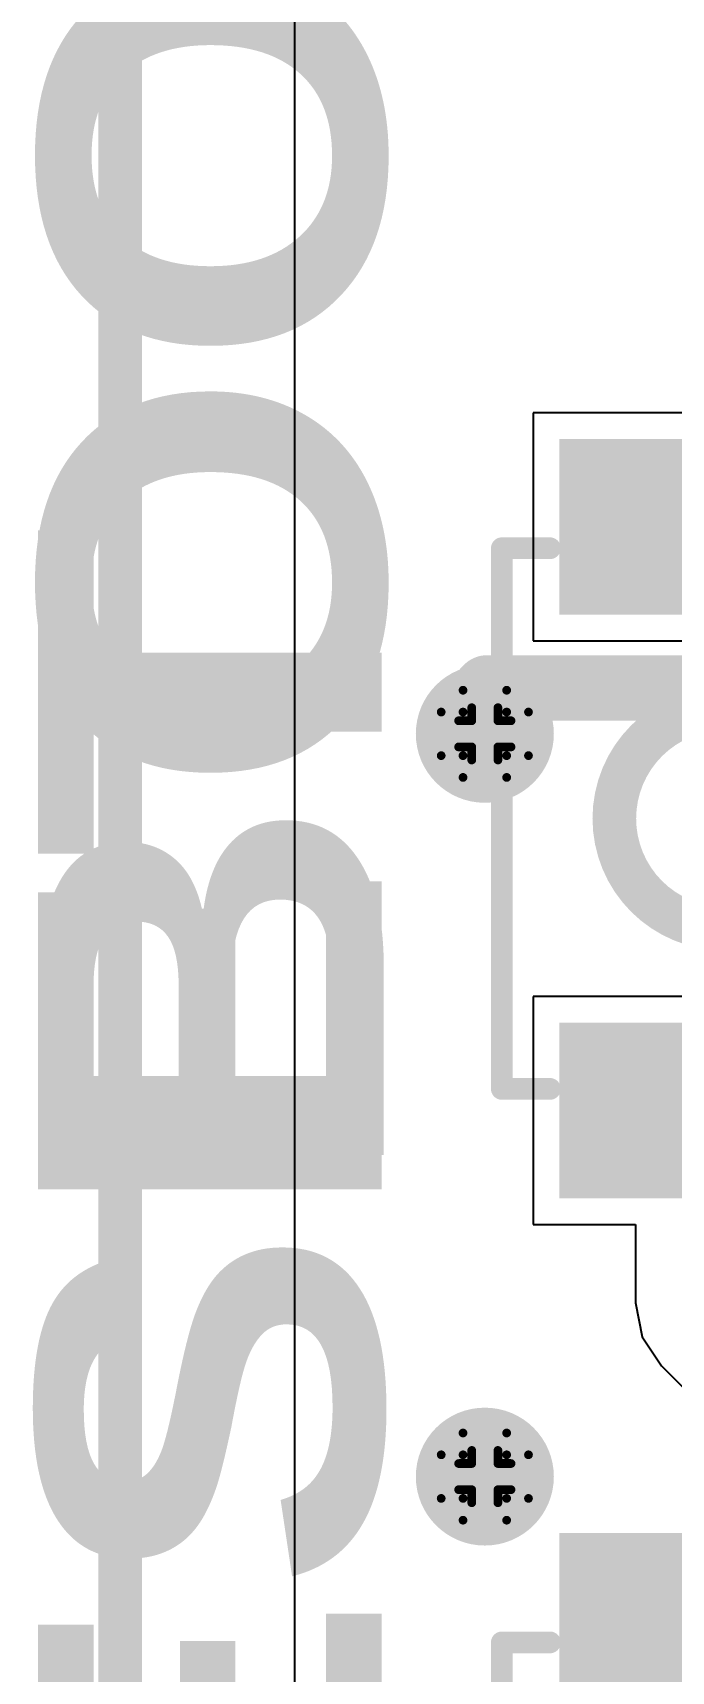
# Model space of a CAD drawing. Header units: inches. Extents: x -5 to 5258, y -4 to 5281.
# Drawn here: x -4.52 to -0.8, y 43.79 to 53.34 of the extents above; entities that cross this region are included whole.
import ezdxf

# ---------------------------------------------------------------- set-up
doc = ezdxf.new("R2010")
doc.units = ezdxf.units.IN
for name, color, linetype in [('Board Outline', 216, 'Continuous'), ('Bottom Layer', 5, 'Continuous'), ('Bottom Solder', 6, 'Continuous'), ('Drill Drawing', 1, 'Continuous'), ('Top Layer', 1, 'Continuous'), ('Top Overlay', 2, 'Continuous'), ('Top Paste', 8, 'Continuous'), ('Top Solder', 216, 'Continuous'), ('Via Holes', 16, 'Continuous')]:
    doc.layers.add(name, color=color, linetype=linetype)
doc.styles.add('Arial Black_Bold', font='', dxfattribs={"height": 0.2})
doc.styles.get('Arial Black_Bold').set_extended_font_data('Arial Black', bold=True)

# ---------------------------------------------------------------- blocks, each defined once
blk = doc.blocks.new('B3U_1000P_19')
at = {"layer": 'Top Layer'}
for points in [[(-2.11, 0.86), (-1.29, 0.86), (-1.29, -0.86), (-2.11, -0.86)], [(1.29, 0.86), (2.11, 0.86), (2.11, -0.86), (1.29, -0.86)]]:
    blk.add_hatch(color=1, dxfattribs=at).paths.add_polyline_path(points)
at = {"layer": 'Top Paste'}
for points in [[(-2.11, 0.86), (-1.29, 0.86), (-1.29, -0.86), (-2.11, -0.86)], [(1.29, 0.86), (2.11, 0.86), (2.11, -0.86), (1.29, -0.86)]]:
    blk.add_hatch(color=8, dxfattribs=at).paths.add_polyline_path(points)
at = {"layer": 'Top Solder'}
for points in [[(-2.2116, 0.9616), (-1.1884, 0.9616), (-1.1884, -0.9616), (-2.2116, -0.9616)], [(1.1884, 0.9616), (2.2116, 0.9616), (2.2116, -0.9616), (1.1884, -0.9616)]]:
    blk.add_hatch(color=216, dxfattribs=at).paths.add_polyline_path(points)
at = {"layer": 'Top Overlay'}
for points in [[(-1.5748, 1.016, 0.127, 0.127, 0), (-1.5748, 1.2954, 0.127, 0.127, 0)], [(1.5748, 1.2954, 0.127, 0.127, 0), (-1.5748, 1.2954, 0.127, 0.127, 0)], [(1.5748, 1.016, 0.127, 0.127, 0), (1.5748, 1.2954, 0.127, 0.127, 0)], [(-1.5748, -1.2954, 0.127, 0.127, 0), (-1.5748, -1.016, 0.127, 0.127, 0)], [(1.5748, -1.2954, 0.127, 0.127, 0), (1.5748, -1.016, 0.127, 0.127, 0)], [(1.5748, -1.2954, 0.127, 0.127, 0), (-1.5748, -1.2954, 0.127, 0.127, 0)]]:
    blk.add_lwpolyline(points, format="xyseb", dxfattribs=at)
for points in [[(-1.6065, 1.2954, 0.0635, 0.0635, 1), (-1.5431, 1.2954, 0.0635, 0.0635, 1)], [(-1.6065, 1.2954, 0.0635, 0.0635, 1), (-1.5431, 1.2954, 0.0635, 0.0635, 1)], [(1.5431, 1.2954, 0.0635, 0.0635, 1), (1.6065, 1.2954, 0.0635, 0.0635, 1)], [(1.5431, 1.2954, 0.0635, 0.0635, 1), (1.6065, 1.2954, 0.0635, 0.0635, 1)], [(-1.6065, 1.016, 0.0635, 0.0635, 1), (-1.5431, 1.016, 0.0635, 0.0635, 1)], [(1.5431, 1.016, 0.0635, 0.0635, 1), (1.6066, 1.016, 0.0635, 0.0635, 1)], [(0.6411, 0, 0.254, 0.254, 1), (-0.6411, 0, 0.254, 0.254, 1)], [(-0.7046, 0, 0.127, 0.127, 1), (-0.5776, 0, 0.127, 0.127, 1)], [(0.5776, 0, 0.127, 0.127, 1), (0.7046, 0, 0.127, 0.127, 1)], [(-1.6065, -1.016, 0.0635, 0.0635, 1), (-1.5431, -1.016, 0.0635, 0.0635, 1)], [(1.5431, -1.016, 0.0635, 0.0635, 1), (1.6066, -1.016, 0.0635, 0.0635, 1)], [(-1.6065, -1.2954, 0.0635, 0.0635, 1), (-1.5431, -1.2954, 0.0635, 0.0635, 1)], [(-1.6065, -1.2954, 0.0635, 0.0635, 1), (-1.5431, -1.2954, 0.0635, 0.0635, 1)], [(1.5431, -1.2954, 0.0635, 0.0635, 1), (1.6065, -1.2954, 0.0635, 0.0635, 1)], [(1.5431, -1.2954, 0.0635, 0.0635, 1), (1.6065, -1.2954, 0.0635, 0.0635, 1)]]:
    blk.add_lwpolyline(points, format="xyseb", close=True, dxfattribs=at)
blk = doc.blocks.new('B3U_1000P_21')
at = {"layer": 'Top Layer'}
for points in [[(-2.11, 0.86), (-1.29, 0.86), (-1.29, -0.86), (-2.11, -0.86)], [(1.29, 0.86), (2.11, 0.86), (2.11, -0.86), (1.29, -0.86)]]:
    blk.add_hatch(color=1, dxfattribs=at).paths.add_polyline_path(points)
at = {"layer": 'Top Paste'}
for points in [[(-2.11, 0.86), (-1.29, 0.86), (-1.29, -0.86), (-2.11, -0.86)], [(1.29, 0.86), (2.11, 0.86), (2.11, -0.86), (1.29, -0.86)]]:
    blk.add_hatch(color=8, dxfattribs=at).paths.add_polyline_path(points)
at = {"layer": 'Top Solder'}
for points in [[(-2.2116, 0.9616), (-1.1884, 0.9616), (-1.1884, -0.9616), (-2.2116, -0.9616)], [(1.1884, 0.9616), (2.2116, 0.9616), (2.2116, -0.9616), (1.1884, -0.9616)]]:
    blk.add_hatch(color=216, dxfattribs=at).paths.add_polyline_path(points)
at = {"layer": 'Top Overlay'}
for points in [[(-1.5748, 1.2954, 0.127, 0.127, 0), (-1.5748, 1.016, 0.127, 0.127, 0)], [(-1.5748, 1.2954, 0.127, 0.127, 0), (1.5748, 1.2954, 0.127, 0.127, 0)], [(1.5748, 1.2954, 0.127, 0.127, 0), (1.5748, 1.016, 0.127, 0.127, 0)], [(-1.5748, -1.016, 0.127, 0.127, 0), (-1.5748, -1.2954, 0.127, 0.127, 0)], [(1.5748, -1.016, 0.127, 0.127, 0), (1.5748, -1.2954, 0.127, 0.127, 0)], [(-1.5748, -1.2954, 0.127, 0.127, 0), (1.5748, -1.2954, 0.127, 0.127, 0)]]:
    blk.add_lwpolyline(points, format="xyseb", dxfattribs=at)
for points in [[(-1.6065, 1.2954, 0.0635, 0.0635, 1), (-1.5431, 1.2954, 0.0635, 0.0635, 1)], [(-1.6065, 1.2954, 0.0635, 0.0635, 1), (-1.5431, 1.2954, 0.0635, 0.0635, 1)], [(1.5431, 1.2954, 0.0635, 0.0635, 1), (1.6065, 1.2954, 0.0635, 0.0635, 1)], [(1.5431, 1.2954, 0.0635, 0.0635, 1), (1.6065, 1.2954, 0.0635, 0.0635, 1)], [(-1.6065, 1.016, 0.0635, 0.0635, 1), (-1.5431, 1.016, 0.0635, 0.0635, 1)], [(1.5431, 1.016, 0.0635, 0.0635, 1), (1.6066, 1.016, 0.0635, 0.0635, 1)], [(0.6411, 0, 0.254, 0.254, 1), (-0.6411, 0, 0.254, 0.254, 1)], [(-0.7046, 0, 0.127, 0.127, 1), (-0.5776, 0, 0.127, 0.127, 1)], [(0.5776, 0, 0.127, 0.127, 1), (0.7046, 0, 0.127, 0.127, 1)], [(-1.6065, -1.016, 0.0635, 0.0635, 1), (-1.5431, -1.016, 0.0635, 0.0635, 1)], [(1.5431, -1.016, 0.0635, 0.0635, 1), (1.6066, -1.016, 0.0635, 0.0635, 1)], [(-1.6065, -1.2954, 0.0635, 0.0635, 1), (-1.5431, -1.2954, 0.0635, 0.0635, 1)], [(-1.6065, -1.2954, 0.0635, 0.0635, 1), (-1.5431, -1.2954, 0.0635, 0.0635, 1)], [(1.5431, -1.2954, 0.0635, 0.0635, 1), (1.6065, -1.2954, 0.0635, 0.0635, 1)], [(1.5431, -1.2954, 0.0635, 0.0635, 1), (1.6065, -1.2954, 0.0635, 0.0635, 1)]]:
    blk.add_lwpolyline(points, format="xyseb", close=True, dxfattribs=at)

msp = doc.modelspace()

# ---------------------------------------------------------------- hatches: boundary and pattern name
at = {"layer": 'Bottom Layer'}
h = msp.add_hatch(color=5, dxfattribs=at)
edge = h.paths.add_edge_path()
edge.add_arc((-1.8864, 49.2529), 0.3, 0, 360)
h = msp.add_hatch(color=5, dxfattribs=at)
edge = h.paths.add_edge_path()
edge.add_arc((-1.8864, 44.9259), 0.3, 0, 360)
at = {"layer": 'Bottom Solder'}
h = msp.add_hatch(color=6, dxfattribs=at)
edge = h.paths.add_edge_path()
edge.add_arc((-1.8864, 49.2529), 0.4016, 0, 360)
h = msp.add_hatch(color=6, dxfattribs=at)
edge = h.paths.add_edge_path()
edge.add_arc((-1.8864, 44.9259), 0.4016, 0, 360)
at = {"layer": 'Top Layer'}
h = msp.add_hatch(color=1, dxfattribs=at)
edge = h.paths.add_edge_path()
edge.add_arc((-1.8864, 49.2529), 0.3, 0, 360)
h = msp.add_hatch(color=1, dxfattribs=at)
edge = h.paths.add_edge_path()
edge.add_arc((-1.8864, 44.9259), 0.3, 0, 360)
at = {"layer": 'Top Solder'}
h = msp.add_hatch(color=216, dxfattribs=at)
edge = h.paths.add_edge_path()
edge.add_arc((-1.8864, 49.2529), 0.4016, 0, 360)
h = msp.add_hatch(color=216, dxfattribs=at)
edge = h.paths.add_edge_path()
edge.add_arc((-1.8864, 44.9259), 0.4016, 0, 360)
at = {"layer": 'Via Holes'}
h = msp.add_hatch(color=7, dxfattribs=at)
edge = h.paths.add_edge_path()
edge.add_arc((-1.8864, 49.2529), 0.15, 0, 360)
h = msp.add_hatch(color=7, dxfattribs=at)
edge = h.paths.add_edge_path()
edge.add_arc((-1.8864, 44.9259), 0.15, 0, 360)

# ---------------------------------------------------------------- linework, layer by layer
at = {"layer": 'Board Outline'}
msp.add_lwpolyline([(-4.0094, -3.9907, 0.254, 0.254, 0), (-4.0094, 106.0093, 0.254, 0.254, 0)], format="xyseb", dxfattribs=at)
at = {"layer": 'Bottom Layer'}
msp.add_line((-2.993, 0.8135), (-2.993, 101.1167), dxfattribs=at)
at = {"layer": 'Drill Drawing'}
for points in [[(-2.0134, 49.3799, 0.0508, 0.0508, 0), (-2.0134, 49.5069, 0.0508, 0.0508, 0)], [(-2.0134, 49.5069, 0.0508, 0.0508, 0), (-1.7594, 49.5069, 0.0508, 0.0508, 0)], [(-1.7594, 49.3799, 0.0508, 0.0508, 0), (-1.7594, 49.5069, 0.0508, 0.0508, 0)], [(-2.1404, 49.1259, 0.0508, 0.0508, 0), (-2.1404, 49.3799, 0.0508, 0.0508, 0)], [(-2.1404, 49.3799, 0.0508, 0.0508, 0), (-2.0134, 49.3799, 0.0508, 0.0508, 0)], [(-2.0388, 49.1767, 0.0508, 0.0508, 0), (-2.0388, 49.3291, 0.0508, 0.0508, 0)], [(-2.0388, 49.3291, 0.0508, 0.0508, 0), (-1.9626, 49.3291, 0.0508, 0.0508, 0)], [(-1.9626, 49.3291, 0.0508, 0.0508, 0), (-1.9626, 49.4053, 0.0508, 0.0508, 0)], [(-1.9626, 49.4053, 0.0508, 0.0508, 0), (-1.8102, 49.4053, 0.0508, 0.0508, 0)], [(-1.8102, 49.3291, 0.0508, 0.0508, 0), (-1.8102, 49.4053, 0.0508, 0.0508, 0)], [(-1.8102, 49.3291, 0.0508, 0.0508, 0), (-1.734, 49.3291, 0.0508, 0.0508, 0)], [(-1.7594, 49.3799, 0.0508, 0.0508, 0), (-1.6324, 49.3799, 0.0508, 0.0508, 0)], [(-1.734, 49.1767, 0.0508, 0.0508, 0), (-1.734, 49.3291, 0.0508, 0.0508, 0)], [(-1.6324, 49.1259, 0.0508, 0.0508, 0), (-1.6324, 49.3799, 0.0508, 0.0508, 0)], [(-2.0388, 49.1767, 0.0508, 0.0508, 0), (-1.9626, 49.1767, 0.0508, 0.0508, 0)], [(-1.9626, 49.1005, 0.0508, 0.0508, 0), (-1.9626, 49.1767, 0.0508, 0.0508, 0)], [(-1.8102, 49.1767, 0.0508, 0.0508, 0), (-1.734, 49.1767, 0.0508, 0.0508, 0)], [(-1.8102, 49.1005, 0.0508, 0.0508, 0), (-1.8102, 49.1767, 0.0508, 0.0508, 0)], [(-2.1404, 49.1259, 0.0508, 0.0508, 0), (-2.0134, 49.1259, 0.0508, 0.0508, 0)], [(-2.0134, 48.9989, 0.0508, 0.0508, 0), (-2.0134, 49.1259, 0.0508, 0.0508, 0)], [(-1.9626, 49.1005, 0.0508, 0.0508, 0), (-1.8102, 49.1005, 0.0508, 0.0508, 0)], [(-1.7594, 49.1259, 0.0508, 0.0508, 0), (-1.6324, 49.1259, 0.0508, 0.0508, 0)], [(-1.7594, 48.9989, 0.0508, 0.0508, 0), (-1.7594, 49.1259, 0.0508, 0.0508, 0)], [(-2.0134, 48.9989, 0.0508, 0.0508, 0), (-1.7594, 48.9989, 0.0508, 0.0508, 0)], [(-2.0134, 45.0529, 0.0508, 0.0508, 0), (-2.0134, 45.1799, 0.0508, 0.0508, 0)], [(-2.0134, 45.1799, 0.0508, 0.0508, 0), (-1.7594, 45.1799, 0.0508, 0.0508, 0)], [(-1.7594, 45.0529, 0.0508, 0.0508, 0), (-1.7594, 45.1799, 0.0508, 0.0508, 0)], [(-2.1404, 44.7989, 0.0508, 0.0508, 0), (-2.1404, 45.0529, 0.0508, 0.0508, 0)], [(-2.1404, 45.0529, 0.0508, 0.0508, 0), (-2.0134, 45.0529, 0.0508, 0.0508, 0)], [(-1.9626, 45.0021, 0.0508, 0.0508, 0), (-1.9626, 45.0783, 0.0508, 0.0508, 0)], [(-1.9626, 45.0783, 0.0508, 0.0508, 0), (-1.8102, 45.0783, 0.0508, 0.0508, 0)], [(-1.8102, 45.0021, 0.0508, 0.0508, 0), (-1.8102, 45.0783, 0.0508, 0.0508, 0)], [(-1.7594, 45.0529, 0.0508, 0.0508, 0), (-1.6324, 45.0529, 0.0508, 0.0508, 0)], [(-1.6324, 44.7989, 0.0508, 0.0508, 0), (-1.6324, 45.0529, 0.0508, 0.0508, 0)], [(-2.0388, 44.8497, 0.0508, 0.0508, 0), (-2.0388, 45.0021, 0.0508, 0.0508, 0)], [(-2.0388, 45.0021, 0.0508, 0.0508, 0), (-1.9626, 45.0021, 0.0508, 0.0508, 0)], [(-1.8102, 45.0021, 0.0508, 0.0508, 0), (-1.734, 45.0021, 0.0508, 0.0508, 0)], [(-1.734, 44.8497, 0.0508, 0.0508, 0), (-1.734, 45.0021, 0.0508, 0.0508, 0)], [(-2.0388, 44.8497, 0.0508, 0.0508, 0), (-1.9626, 44.8497, 0.0508, 0.0508, 0)], [(-1.9626, 44.7735, 0.0508, 0.0508, 0), (-1.9626, 44.8497, 0.0508, 0.0508, 0)], [(-1.8102, 44.8497, 0.0508, 0.0508, 0), (-1.734, 44.8497, 0.0508, 0.0508, 0)], [(-1.8102, 44.7735, 0.0508, 0.0508, 0), (-1.8102, 44.8497, 0.0508, 0.0508, 0)], [(-2.1404, 44.7989, 0.0508, 0.0508, 0), (-2.0134, 44.7989, 0.0508, 0.0508, 0)], [(-2.0134, 44.6719, 0.0508, 0.0508, 0), (-2.0134, 44.7989, 0.0508, 0.0508, 0)], [(-1.9626, 44.7735, 0.0508, 0.0508, 0), (-1.8102, 44.7735, 0.0508, 0.0508, 0)], [(-1.7594, 44.7989, 0.0508, 0.0508, 0), (-1.6324, 44.7989, 0.0508, 0.0508, 0)], [(-1.7594, 44.6719, 0.0508, 0.0508, 0), (-1.7594, 44.7989, 0.0508, 0.0508, 0)], [(-2.0134, 44.6719, 0.0508, 0.0508, 0), (-1.7594, 44.6719, 0.0508, 0.0508, 0)]]:
    msp.add_lwpolyline(points, format="xyseb", dxfattribs=at)
for points in [[(-2.0261, 49.5069, 0.0254, 0.0254, 1), (-2.0007, 49.5069, 0.0254, 0.0254, 1)], [(-2.0261, 49.5069, 0.0254, 0.0254, 1), (-2.0007, 49.5069, 0.0254, 0.0254, 1)], [(-1.7721, 49.5069, 0.0254, 0.0254, 1), (-1.7467, 49.5069, 0.0254, 0.0254, 1)], [(-1.7721, 49.5069, 0.0254, 0.0254, 1), (-1.7467, 49.5069, 0.0254, 0.0254, 1)], [(-2.1531, 49.3799, 0.0254, 0.0254, 1), (-2.1277, 49.3799, 0.0254, 0.0254, 1)], [(-2.1531, 49.3799, 0.0254, 0.0254, 1), (-2.1277, 49.3799, 0.0254, 0.0254, 1)], [(-2.0515, 49.3291, 0.0254, 0.0254, 1), (-2.0261, 49.3291, 0.0254, 0.0254, 1)], [(-2.0515, 49.3291, 0.0254, 0.0254, 1), (-2.0261, 49.3291, 0.0254, 0.0254, 1)], [(-2.0261, 49.3799, 0.0254, 0.0254, 1), (-2.0007, 49.3799, 0.0254, 0.0254, 1)], [(-2.0261, 49.3799, 0.0254, 0.0254, 1), (-2.0007, 49.3799, 0.0254, 0.0254, 1)], [(-1.9753, 49.4053, 0.0254, 0.0254, 1), (-1.9499, 49.4053, 0.0254, 0.0254, 1)], [(-1.9753, 49.4053, 0.0254, 0.0254, 1), (-1.9499, 49.4053, 0.0254, 0.0254, 1)], [(-1.9753, 49.3291, 0.0254, 0.0254, 1), (-1.9499, 49.3291, 0.0254, 0.0254, 1)], [(-1.9753, 49.3291, 0.0254, 0.0254, 1), (-1.9499, 49.3291, 0.0254, 0.0254, 1)], [(-1.8229, 49.4053, 0.0254, 0.0254, 1), (-1.7975, 49.4053, 0.0254, 0.0254, 1)], [(-1.8229, 49.4053, 0.0254, 0.0254, 1), (-1.7975, 49.4053, 0.0254, 0.0254, 1)], [(-1.8229, 49.3291, 0.0254, 0.0254, 1), (-1.7975, 49.3291, 0.0254, 0.0254, 1)], [(-1.8229, 49.3291, 0.0254, 0.0254, 1), (-1.7975, 49.3291, 0.0254, 0.0254, 1)], [(-1.7721, 49.3799, 0.0254, 0.0254, 1), (-1.7467, 49.3799, 0.0254, 0.0254, 1)], [(-1.7721, 49.3799, 0.0254, 0.0254, 1), (-1.7467, 49.3799, 0.0254, 0.0254, 1)], [(-1.7467, 49.3291, 0.0254, 0.0254, 1), (-1.7213, 49.3291, 0.0254, 0.0254, 1)], [(-1.7467, 49.3291, 0.0254, 0.0254, 1), (-1.7213, 49.3291, 0.0254, 0.0254, 1)], [(-1.6451, 49.3799, 0.0254, 0.0254, 1), (-1.6197, 49.3799, 0.0254, 0.0254, 1)], [(-1.6451, 49.3799, 0.0254, 0.0254, 1), (-1.6197, 49.3799, 0.0254, 0.0254, 1)], [(-2.0515, 49.1767, 0.0254, 0.0254, 1), (-2.0261, 49.1767, 0.0254, 0.0254, 1)], [(-2.0515, 49.1767, 0.0254, 0.0254, 1), (-2.0261, 49.1767, 0.0254, 0.0254, 1)], [(-1.9753, 49.1767, 0.0254, 0.0254, 1), (-1.9499, 49.1767, 0.0254, 0.0254, 1)], [(-1.9753, 49.1767, 0.0254, 0.0254, 1), (-1.9499, 49.1767, 0.0254, 0.0254, 1)], [(-1.8229, 49.1767, 0.0254, 0.0254, 1), (-1.7975, 49.1767, 0.0254, 0.0254, 1)], [(-1.8229, 49.1767, 0.0254, 0.0254, 1), (-1.7975, 49.1767, 0.0254, 0.0254, 1)], [(-1.7467, 49.1767, 0.0254, 0.0254, 1), (-1.7213, 49.1767, 0.0254, 0.0254, 1)], [(-1.7467, 49.1767, 0.0254, 0.0254, 1), (-1.7213, 49.1767, 0.0254, 0.0254, 1)], [(-2.1531, 49.1259, 0.0254, 0.0254, 1), (-2.1277, 49.1259, 0.0254, 0.0254, 1)], [(-2.1531, 49.1259, 0.0254, 0.0254, 1), (-2.1277, 49.1259, 0.0254, 0.0254, 1)], [(-2.0261, 49.1259, 0.0254, 0.0254, 1), (-2.0007, 49.1259, 0.0254, 0.0254, 1)], [(-2.0261, 49.1259, 0.0254, 0.0254, 1), (-2.0007, 49.1259, 0.0254, 0.0254, 1)], [(-1.9753, 49.1005, 0.0254, 0.0254, 1), (-1.9499, 49.1005, 0.0254, 0.0254, 1)], [(-1.9753, 49.1005, 0.0254, 0.0254, 1), (-1.9499, 49.1005, 0.0254, 0.0254, 1)], [(-1.8229, 49.1005, 0.0254, 0.0254, 1), (-1.7975, 49.1005, 0.0254, 0.0254, 1)], [(-1.8229, 49.1005, 0.0254, 0.0254, 1), (-1.7975, 49.1005, 0.0254, 0.0254, 1)], [(-1.7721, 49.1259, 0.0254, 0.0254, 1), (-1.7467, 49.1259, 0.0254, 0.0254, 1)], [(-1.7721, 49.1259, 0.0254, 0.0254, 1), (-1.7467, 49.1259, 0.0254, 0.0254, 1)], [(-1.6451, 49.1259, 0.0254, 0.0254, 1), (-1.6197, 49.1259, 0.0254, 0.0254, 1)], [(-1.6451, 49.1259, 0.0254, 0.0254, 1), (-1.6197, 49.1259, 0.0254, 0.0254, 1)], [(-2.0261, 48.9989, 0.0254, 0.0254, 1), (-2.0007, 48.9989, 0.0254, 0.0254, 1)], [(-2.0261, 48.9989, 0.0254, 0.0254, 1), (-2.0007, 48.9989, 0.0254, 0.0254, 1)], [(-1.7721, 48.9989, 0.0254, 0.0254, 1), (-1.7467, 48.9989, 0.0254, 0.0254, 1)], [(-1.7721, 48.9989, 0.0254, 0.0254, 1), (-1.7467, 48.9989, 0.0254, 0.0254, 1)], [(-2.0261, 45.1799, 0.0254, 0.0254, 1), (-2.0007, 45.1799, 0.0254, 0.0254, 1)], [(-2.0261, 45.1799, 0.0254, 0.0254, 1), (-2.0007, 45.1799, 0.0254, 0.0254, 1)], [(-1.7721, 45.1799, 0.0254, 0.0254, 1), (-1.7467, 45.1799, 0.0254, 0.0254, 1)], [(-1.7721, 45.1799, 0.0254, 0.0254, 1), (-1.7467, 45.1799, 0.0254, 0.0254, 1)], [(-2.1531, 45.0529, 0.0254, 0.0254, 1), (-2.1277, 45.0529, 0.0254, 0.0254, 1)], [(-2.1531, 45.0529, 0.0254, 0.0254, 1), (-2.1277, 45.0529, 0.0254, 0.0254, 1)], [(-2.0261, 45.0529, 0.0254, 0.0254, 1), (-2.0007, 45.0529, 0.0254, 0.0254, 1)], [(-2.0261, 45.0529, 0.0254, 0.0254, 1), (-2.0007, 45.0529, 0.0254, 0.0254, 1)], [(-1.9753, 45.0783, 0.0254, 0.0254, 1), (-1.9499, 45.0783, 0.0254, 0.0254, 1)], [(-1.9753, 45.0783, 0.0254, 0.0254, 1), (-1.9499, 45.0783, 0.0254, 0.0254, 1)], [(-1.8229, 45.0783, 0.0254, 0.0254, 1), (-1.7975, 45.0783, 0.0254, 0.0254, 1)], [(-1.8229, 45.0783, 0.0254, 0.0254, 1), (-1.7975, 45.0783, 0.0254, 0.0254, 1)], [(-1.7721, 45.0529, 0.0254, 0.0254, 1), (-1.7467, 45.0529, 0.0254, 0.0254, 1)], [(-1.7721, 45.0529, 0.0254, 0.0254, 1), (-1.7467, 45.0529, 0.0254, 0.0254, 1)], [(-1.6451, 45.0529, 0.0254, 0.0254, 1), (-1.6197, 45.0529, 0.0254, 0.0254, 1)], [(-1.6451, 45.0529, 0.0254, 0.0254, 1), (-1.6197, 45.0529, 0.0254, 0.0254, 1)], [(-2.0515, 45.0021, 0.0254, 0.0254, 1), (-2.0261, 45.0021, 0.0254, 0.0254, 1)], [(-2.0515, 45.0021, 0.0254, 0.0254, 1), (-2.0261, 45.0021, 0.0254, 0.0254, 1)], [(-1.9753, 45.0021, 0.0254, 0.0254, 1), (-1.9499, 45.0021, 0.0254, 0.0254, 1)], [(-1.9753, 45.0021, 0.0254, 0.0254, 1), (-1.9499, 45.0021, 0.0254, 0.0254, 1)], [(-1.8229, 45.0021, 0.0254, 0.0254, 1), (-1.7975, 45.0021, 0.0254, 0.0254, 1)], [(-1.8229, 45.0021, 0.0254, 0.0254, 1), (-1.7975, 45.0021, 0.0254, 0.0254, 1)], [(-1.7467, 45.0021, 0.0254, 0.0254, 1), (-1.7213, 45.0021, 0.0254, 0.0254, 1)], [(-1.7467, 45.0021, 0.0254, 0.0254, 1), (-1.7213, 45.0021, 0.0254, 0.0254, 1)], [(-2.0515, 44.8497, 0.0254, 0.0254, 1), (-2.0261, 44.8497, 0.0254, 0.0254, 1)], [(-2.0515, 44.8497, 0.0254, 0.0254, 1), (-2.0261, 44.8497, 0.0254, 0.0254, 1)], [(-1.9753, 44.8497, 0.0254, 0.0254, 1), (-1.9499, 44.8497, 0.0254, 0.0254, 1)], [(-1.9753, 44.8497, 0.0254, 0.0254, 1), (-1.9499, 44.8497, 0.0254, 0.0254, 1)], [(-1.8229, 44.8497, 0.0254, 0.0254, 1), (-1.7975, 44.8497, 0.0254, 0.0254, 1)], [(-1.8229, 44.8497, 0.0254, 0.0254, 1), (-1.7975, 44.8497, 0.0254, 0.0254, 1)], [(-1.7467, 44.8497, 0.0254, 0.0254, 1), (-1.7213, 44.8497, 0.0254, 0.0254, 1)], [(-1.7467, 44.8497, 0.0254, 0.0254, 1), (-1.7213, 44.8497, 0.0254, 0.0254, 1)], [(-2.1531, 44.7989, 0.0254, 0.0254, 1), (-2.1277, 44.7989, 0.0254, 0.0254, 1)], [(-2.1531, 44.7989, 0.0254, 0.0254, 1), (-2.1277, 44.7989, 0.0254, 0.0254, 1)], [(-2.0261, 44.7989, 0.0254, 0.0254, 1), (-2.0007, 44.7989, 0.0254, 0.0254, 1)], [(-2.0261, 44.7989, 0.0254, 0.0254, 1), (-2.0007, 44.7989, 0.0254, 0.0254, 1)], [(-1.9753, 44.7735, 0.0254, 0.0254, 1), (-1.9499, 44.7735, 0.0254, 0.0254, 1)], [(-1.9753, 44.7735, 0.0254, 0.0254, 1), (-1.9499, 44.7735, 0.0254, 0.0254, 1)], [(-1.8229, 44.7735, 0.0254, 0.0254, 1), (-1.7975, 44.7735, 0.0254, 0.0254, 1)], [(-1.8229, 44.7735, 0.0254, 0.0254, 1), (-1.7975, 44.7735, 0.0254, 0.0254, 1)], [(-1.7721, 44.7989, 0.0254, 0.0254, 1), (-1.7467, 44.7989, 0.0254, 0.0254, 1)], [(-1.7721, 44.7989, 0.0254, 0.0254, 1), (-1.7467, 44.7989, 0.0254, 0.0254, 1)], [(-1.6451, 44.7989, 0.0254, 0.0254, 1), (-1.6197, 44.7989, 0.0254, 0.0254, 1)], [(-1.6451, 44.7989, 0.0254, 0.0254, 1), (-1.6197, 44.7989, 0.0254, 0.0254, 1)], [(-2.0261, 44.6719, 0.0254, 0.0254, 1), (-2.0007, 44.6719, 0.0254, 0.0254, 1)], [(-2.0261, 44.6719, 0.0254, 0.0254, 1), (-2.0007, 44.6719, 0.0254, 0.0254, 1)], [(-1.7721, 44.6719, 0.0254, 0.0254, 1), (-1.7467, 44.6719, 0.0254, 0.0254, 1)], [(-1.7721, 44.6719, 0.0254, 0.0254, 1), (-1.7467, 44.6719, 0.0254, 0.0254, 1)]]:
    msp.add_lwpolyline(points, format="xyseb", close=True, dxfattribs=at)
at = {"layer": 'Top Layer'}
for p, q in [((-2.993, 0.8135), (-2.993, 101.1167)), ((0.6222, 51.1233), (-1.6058, 51.1233)), ((-1.6058, 51.1233), (-1.6058, 49.7953)), ((-1.6058, 49.7953), (0.6222, 49.7953)), ((0.6222, 47.7233), (-1.6058, 47.7233)), ((-1.6058, 47.7233), (-1.6058, 46.3953)), ((-1.6058, 46.3953), (-1.0097, 46.3953)), ((-1.0097, 46.3953), (-1.0097, 45.9382)), ((-1.0097, 45.9382), (-0.9703, 45.7399)), ((-0.9703, 45.7399), (-0.858, 45.5719)), ((-0.858, 45.5719), (-0.3878, 45.1017))]:
    msp.add_line(p, q, dxfattribs=at)
for points in [[(-1.8864, 49.5069, 0.381, 0.381, 0), (-1.8728, 49.5205, 0.381, 0.381, 0)], [(-1.8728, 49.5205, 0.381, 0.381, 0), (1.7119, 49.5205, 0.381, 0.381, 0)]]:
    msp.add_lwpolyline(points, format="xyseb", dxfattribs=at)
for points in [[(-1.9816, 49.5069, 0.1905, 0.1905, 1), (-1.7911, 49.5069, 0.1905, 0.1905, 1)], [(-1.9681, 49.5205, 0.1905, 0.1905, 1), (-1.7776, 49.5205, 0.1905, 0.1905, 1)], [(-1.9681, 49.5205, 0.1905, 0.1905, 1), (-1.7776, 49.5205, 0.1905, 0.1905, 1)]]:
    msp.add_lwpolyline(points, format="xyseb", close=True, dxfattribs=at)

# ---------------------------------------------------------------- block references
for name, p, rotation in [('B3U_1000P_19', (-0.4918, 48.7593), 270), ('B3U_1000P_21', (-0.4918, 42.3852), 90)]:
    msp.add_blockref(name, p, dxfattribs=dict(rotation=rotation))

# ---------------------------------------------------------------- texts
at = {"layer": 'Top Overlay', "style": 'Arial Black_Bold'}
for s, p in [('BOOT', (-2.4745, 46.5855)), ('RESET', (-2.4872, 39.8109))]:
    msp.add_text(s, height=2, rotation=90, dxfattribs=at).set_placement(p)

doc.saveas('drawing.dxf')
